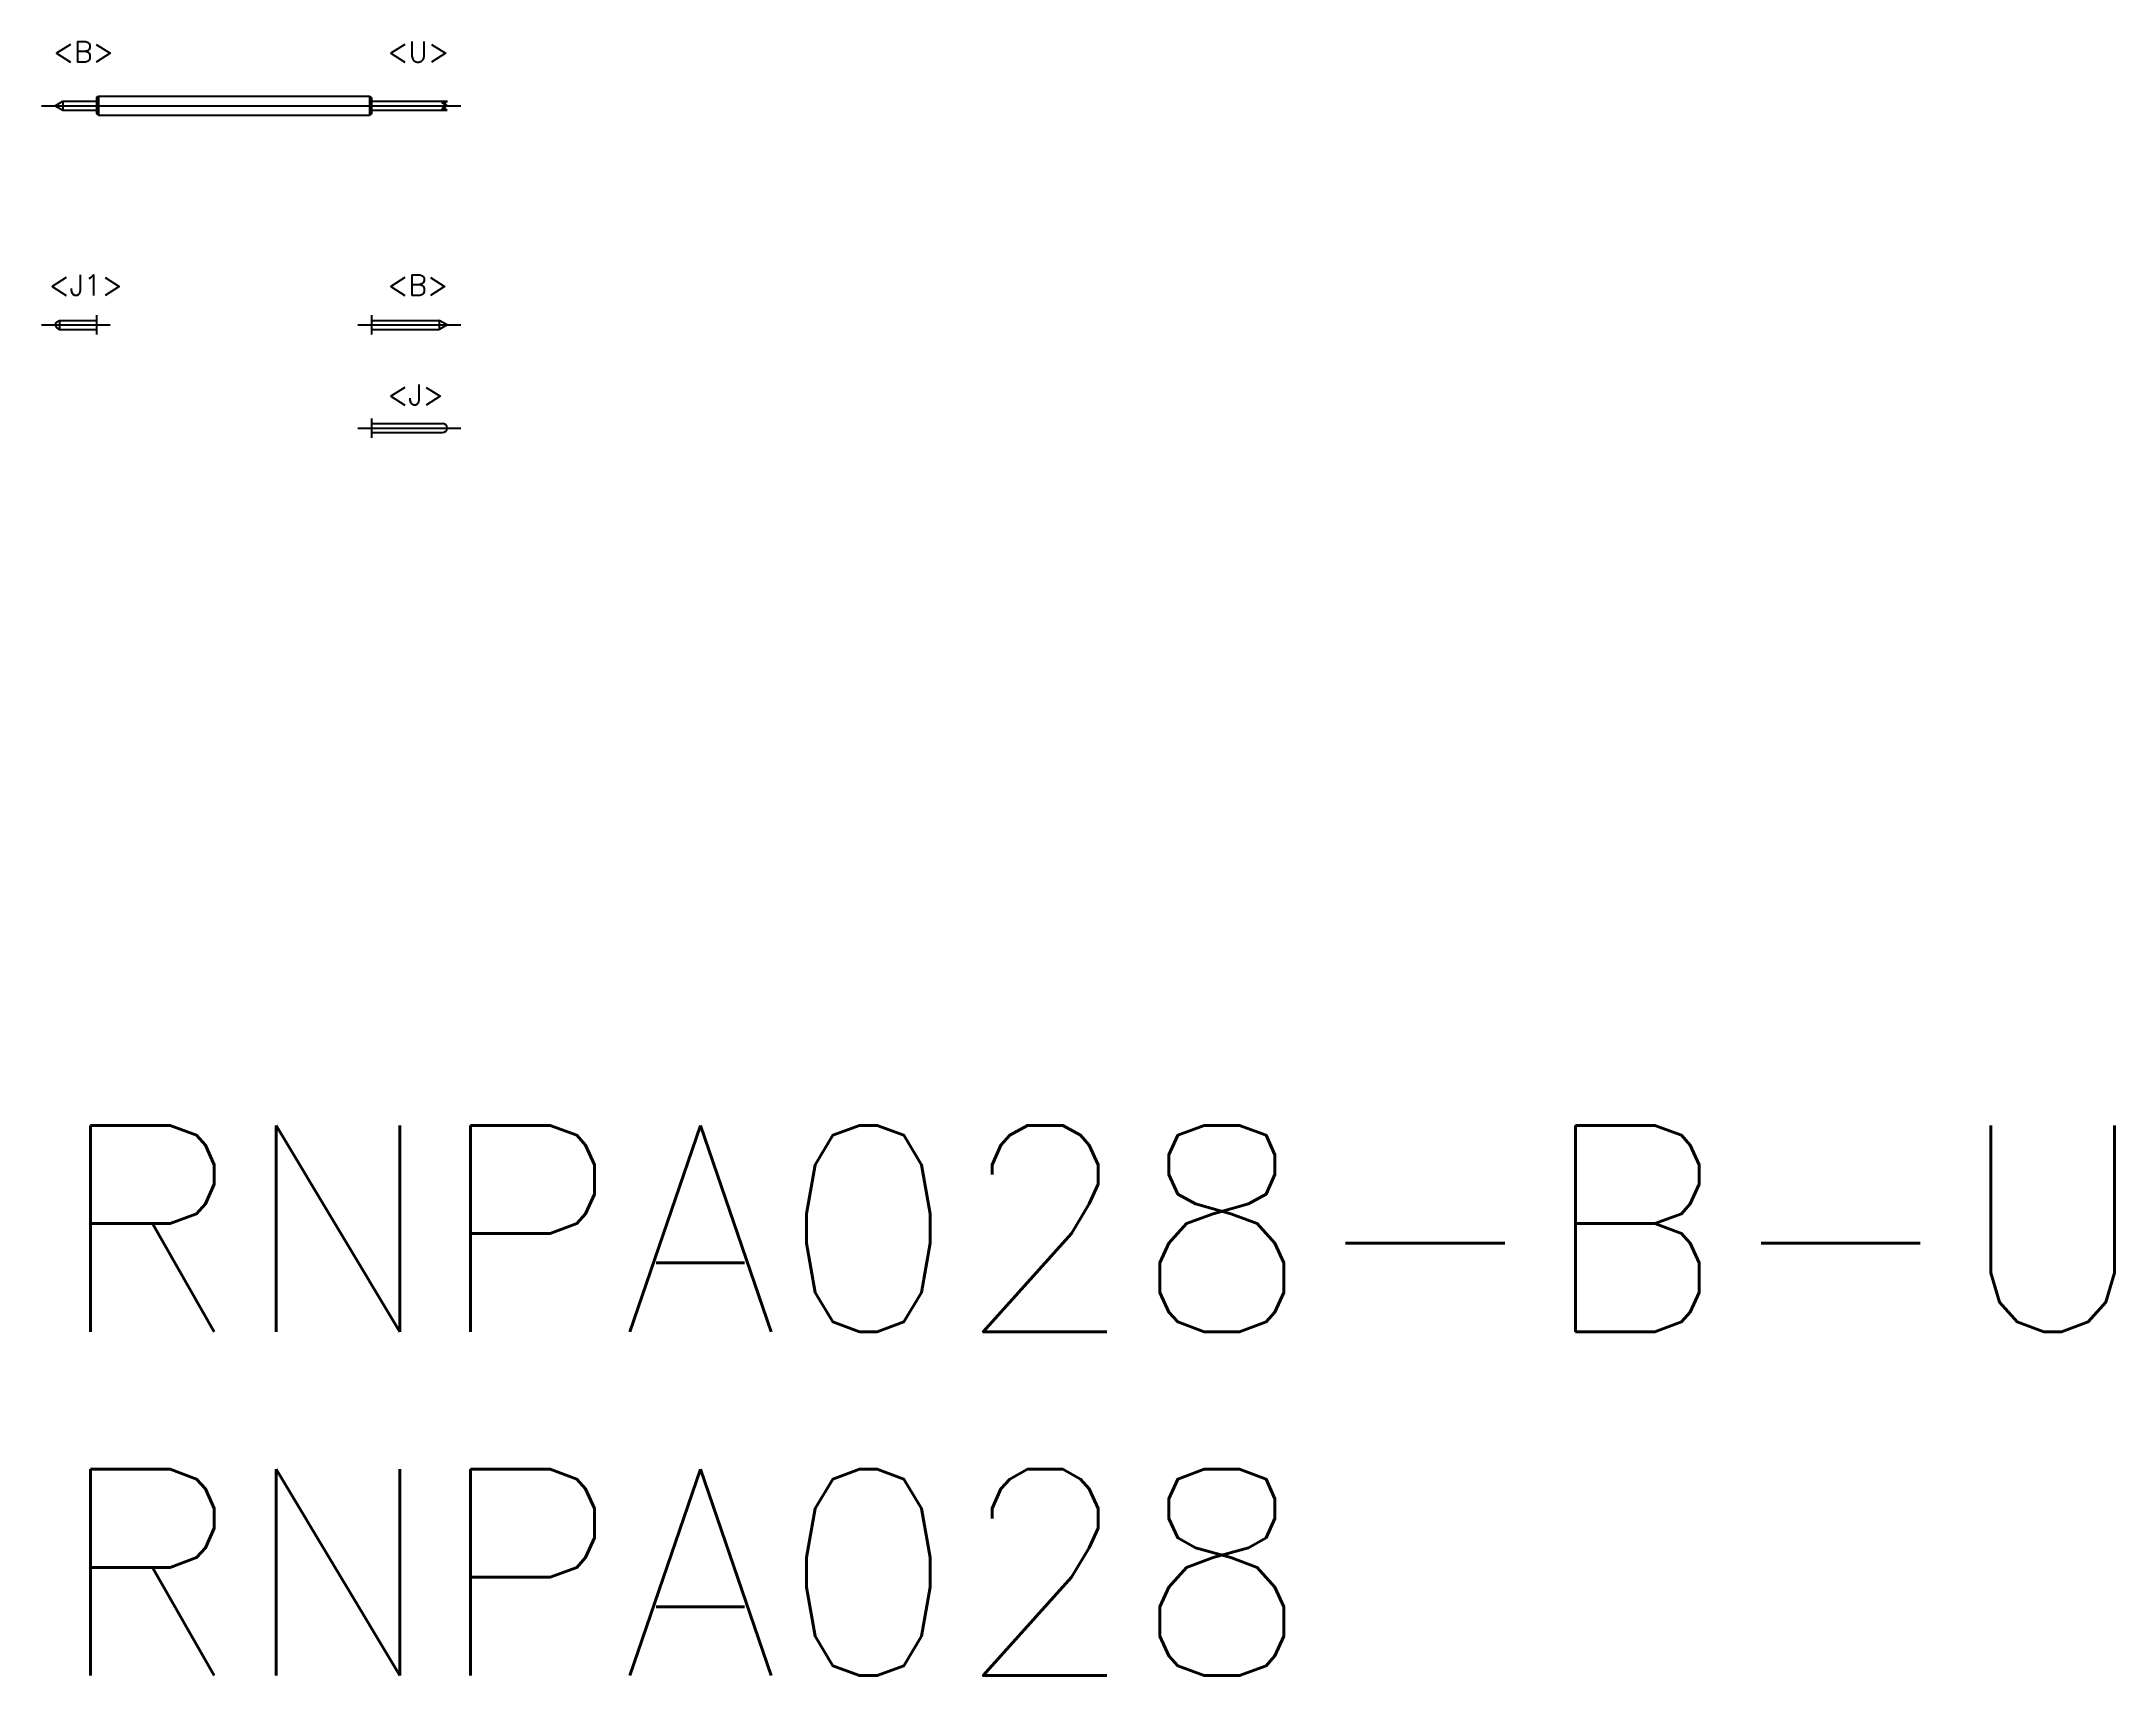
# Model space of a CAD drawing. Extents: x -0.2 to 30, y -8 to 15.8.
import ezdxf

# ---------------------------------------------------------------- set-up
doc = ezdxf.new("R2010")
doc.units = 0
doc.header["$LTSCALE"] = 0.5
doc.linetypes.add('CENTER', pattern=[50.8, 31.75, -6.35, 6.35, -6.35])
for name, color, linetype in [('MSM_CENTER', 1, 'CENTER'), ('MSM_CONTINUOUS', 7, 'CONTINUOUS'), ('MSM_PART_NUMBER', 7, 'CONTINUOUS')]:
    doc.layers.add(name, color=color, linetype=linetype)
doc.styles.get("Standard").update_dxf_attribs({"font": 'txt.shx', "height": 0.3, "bigfont": 'bigfont.shx'})

# ---------------------------------------------------------------- blocks, each defined once
blk = doc.blocks.new('*U14')
at = {"layer": 'MSM_PART_NUMBER'}
blk.add_text('RNPA028-B-U', height=3, dxfattribs=at).set_placement((0, -3))
blk = doc.blocks.new('*U15')
at = {"layer": 'MSM_PART_NUMBER'}
blk.add_text('RNPA028', height=3, dxfattribs=at).set_placement((0, -8))
blk = doc.blocks.new('*U17')
at = {"layer": 'MSM_PART_NUMBER'}
blk.add_text('<J1>', height=0.3, dxfattribs=at).set_placement((-0.098, 12.07))
blk = doc.blocks.new('*U18')
at = {"layer": 'MSM_PART_NUMBER'}
blk.add_text('<B>', height=0.3, dxfattribs=at).set_placement((-0.035, 15.461))
blk = doc.blocks.new('*U19')
at = {"layer": 'MSM_PART_NUMBER'}
blk.add_text('<U>', height=0.3, dxfattribs=at).set_placement((4.829, 15.461))
blk = doc.blocks.new('*U20')
at = {"layer": 'MSM_PART_NUMBER'}
blk.add_text('<B>', height=0.3, dxfattribs=at).set_placement((4.829, 12.07))
blk = doc.blocks.new('*U21')
at = {"layer": 'MSM_PART_NUMBER'}
blk.add_text('<J>', height=0.3, dxfattribs=at).set_placement((4.829, 10.473))

msp = doc.modelspace()

# ---------------------------------------------------------------- linework, layer by layer
at = {"layer": 'MSM_CENTER'}
for p, q in [((-0.2, 14.828), (5.9, 14.828)), ((-0.2, 11.64), (0.8, 11.64)), ((4.4, 11.64), (5.9, 11.64)), ((4.4, 10.14), (5.9, 10.14))]:
    msp.add_line(p, q, dxfattribs=at)
at = {"layer": 'MSM_CONTINUOUS'}
for p, q in [((0, 14.828), (0.113, 14.893)), ((0, 14.828), (0.113, 14.763)), ((0.113, 14.893), (0.6, 14.893)), ((0.113, 14.893), (0.113, 14.763)), ((0.6, 14.948), (0.63, 14.968)), ((0.6, 14.948), (0.6, 14.708)), ((0.63, 14.968), (4.57, 14.968)), ((0.63, 14.968), (0.63, 14.688)), ((4.57, 14.968), (4.57, 14.688)), ((4.6, 14.948), (4.57, 14.968)), ((4.6, 14.948), (4.6, 14.708)), ((4.6, 14.893), (5.7, 14.893)), ((5.7, 14.893), (5.623, 14.872)), ((5.7, 14.828), (5.623, 14.872)), ((5.7, 14.828), (5.623, 14.783)), ((5.7, 14.763), (5.623, 14.783)), ((5.7, 14.893), (5.654, 14.854)), ((5.7, 14.763), (5.654, 14.801)), ((0.113, 14.763), (0.6, 14.763)), ((0.6, 14.708), (0.63, 14.688)), ((0.63, 14.688), (4.57, 14.688)), ((4.6, 14.708), (4.57, 14.688)), ((4.6, 14.763), (5.7, 14.763)), ((0.6, 11.78), (0.6, 11.5)), ((4.6, 11.78), (4.6, 11.5)), ((0, 11.64), (0, 11.64)), ((0.025, 11.683), (0.063, 11.705)), ((0.025, 11.597), (0.063, 11.575)), ((0.063, 11.705), (0.6, 11.705)), ((0.063, 11.705), (0.063, 11.575)), ((0.063, 11.575), (0.6, 11.575)), ((4.6, 11.705), (5.587, 11.705)), ((4.6, 11.575), (5.587, 11.575)), ((5.7, 11.64), (5.587, 11.705)), ((5.587, 11.705), (5.587, 11.575)), ((5.7, 11.64), (5.587, 11.575)), ((4.6, 10.28), (4.6, 10)), ((4.6, 10.205), (5.635, 10.205)), ((4.6, 10.075), (5.635, 10.075))]:
    msp.add_line(p, q, dxfattribs=at)
for centre, radius, start, end in [((0.05, 11.64), 0.05, 120, 240), ((5.635, 10.14), 0.065, 270, 90)]:
    msp.add_arc(centre, radius, start, end, dxfattribs=at)

# ---------------------------------------------------------------- block references
for name in ['*U18', '*U19', '*U17', '*U20', '*U21', '*U14', '*U15']:
    msp.add_blockref(name, (0, 0), dxfattribs=at)

doc.saveas('drawing.dxf')
